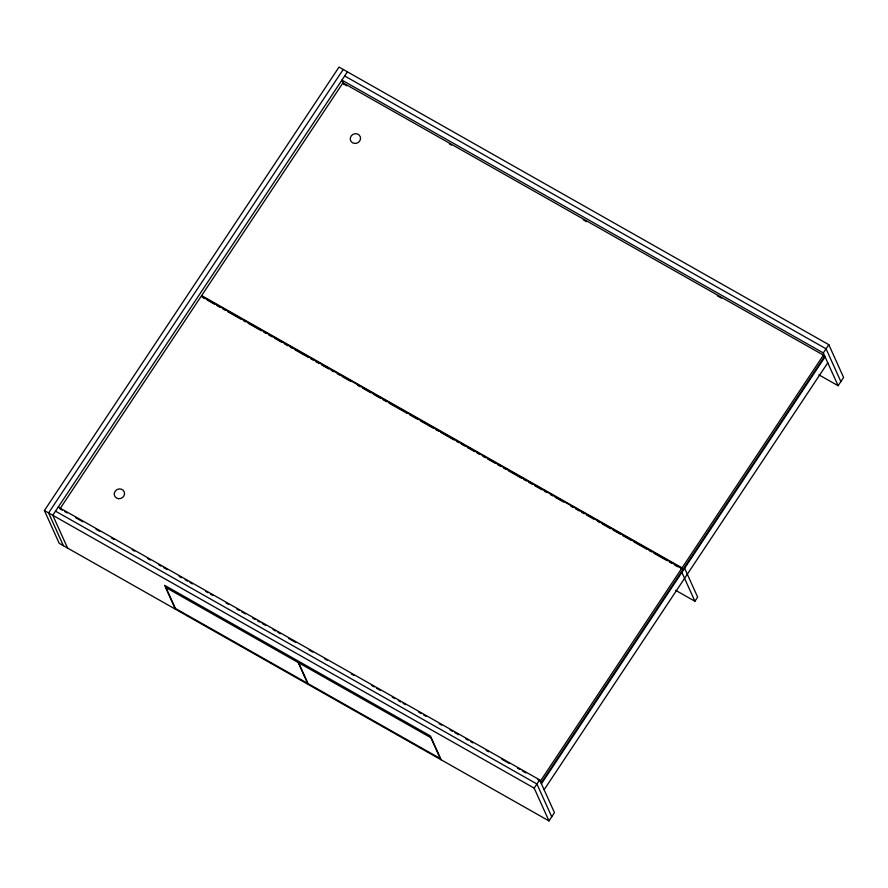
<?xml version="1.0" encoding="UTF-8"?>
<svg xmlns="http://www.w3.org/2000/svg" width="888" height="888" viewBox="0 0 888 888"><rect width="100%" height="100%" fill="white"/><g stroke="black" fill="none" stroke-linecap="round" stroke-linejoin="round"><path stroke-width="1.33" d="M58.264 507.037L539.66 779.875L554.467 812.653L548.973 820.912L59.196 543.323L44.4 510.545L339.027 67.088L828.804 344.677L843.6 377.456L838.117 385.714L818.814 374.78M343.212 69.464L48.596 512.92L63.392 545.698M347.408 71.839L52.781 515.295L67.588 548.074M204.817 298.69L202.409 297.325L201.632 295.593L342.979 82.828L823.42 355.122L824.208 356.865L682.85 569.619L680.441 568.253M548.973 820.912L534.176 788.122L539.66 779.875M838.117 385.714L823.309 352.936L828.804 344.677M681.751 568.353L682.539 570.096L541.181 782.85L540.392 781.118L681.751 568.353L201.31 296.059L59.962 508.824L62.36 510.189M682.85 569.619L682.062 567.887L823.42 355.122M541.436 783.793L825.085 356.854M544.122 789.754L827.771 362.815M675.613 590.309L694.916 601.254L697.657 597.125L684.626 568.264M344.666 75.968L826.051 348.806L840.858 381.585M823.309 352.936L341.924 80.098L343.623 83.883M343.689 84.027L346.831 85.803M449.372 143.923L451.47 145.11M583.338 219.847L586.48 221.623M717.315 295.771L721.5 298.146M201.632 295.593L682.062 567.887M207.226 300.055L214.452 304.151M216.861 305.516L220.468 307.559M222.877 308.924L225.286 310.289M227.694 311.655L240.948 319.169M243.345 320.535L245.754 321.9M248.163 323.265L261.416 330.769M263.825 332.134L266.233 333.5M268.642 334.865L272.25 336.907M274.658 338.273L281.885 342.368M284.293 343.734L287.901 345.776M290.309 347.141L292.718 348.507M295.127 349.872L308.369 357.387M310.778 358.752L313.187 360.106M315.595 361.471L319.214 363.525M321.623 364.89L328.838 368.986M331.246 370.351L333.655 371.717M337.274 373.759L339.682 375.125M342.091 376.49L350.516 381.263M357.742 385.359L360.151 386.724M362.559 388.089L370.984 392.873M373.393 394.239L380.619 398.324M383.028 399.689L386.635 401.742M389.044 403.108L407.104 413.342M409.512 414.707L417.948 419.48M420.357 420.845L433.599 428.36M436.008 429.725L438.417 431.091M440.825 432.445L454.068 439.96M456.476 441.325L458.885 442.69M461.294 444.056L464.901 446.098M467.31 447.463L474.536 451.559M476.945 452.924L479.354 454.29M482.961 456.332L485.37 457.697M487.778 459.063L495.005 463.159M497.413 464.524L501.032 466.577M503.441 467.932L505.849 469.297M508.258 470.662L521.5 478.177M523.909 479.542L526.318 480.908M528.726 482.273L532.334 484.315M534.743 485.681L541.969 489.776M544.377 491.142L546.786 492.507M550.394 494.549L552.802 495.915M555.211 497.28L563.636 502.064M570.862 506.149L573.271 507.514M575.679 508.88L579.298 510.933M581.707 512.298L584.115 513.664M586.524 515.029L593.739 519.125M597.358 521.167L599.766 522.533M602.175 523.898L610.6 528.671M613.009 530.036L620.235 534.132M622.643 535.497L631.068 540.27M633.477 541.636L646.719 549.15M649.128 550.516L651.537 551.881M653.945 553.246L667.199 560.75M669.608 562.115L672.005 563.48M674.414 564.846L678.032 566.888M64.769 511.555L67.177 512.92M75.613 517.693L82.839 521.789M96.082 529.292L99.689 531.346M111.733 538.161L114.141 539.527M132.201 549.772L134.61 551.137M147.852 558.641L150.261 560.006M158.697 564.779L161.105 566.144M163.514 567.51L167.122 569.563M179.165 576.379L181.574 577.744M185.181 579.797L187.59 581.163M189.999 582.528L192.407 583.893M205.65 591.397L208.058 592.762M210.467 594.128L212.876 595.493M226.118 602.996L228.527 604.362M236.963 609.135L239.372 610.5M241.78 611.865L245.388 613.919M252.614 618.015L255.023 619.38M257.431 620.745L259.84 622.111M262.249 623.476L265.856 625.518M273.082 629.614L275.491 630.98M277.9 632.345L280.308 633.71M288.733 638.483L295.959 642.579M309.202 650.083L312.82 652.136M324.864 658.963L327.272 660.328M351.348 673.97L353.757 675.335M371.817 685.569L374.225 686.935M376.634 688.3L380.253 690.353M392.285 697.169L394.694 698.534M398.312 700.588L400.721 701.953M403.13 703.318L405.539 704.684M418.781 712.187L421.19 713.552M423.598 714.918L426.007 716.283M439.249 723.787L441.658 725.152M450.083 729.936L452.492 731.301M454.9 732.667L458.519 734.709M465.734 738.805L468.143 740.17M470.551 741.536L472.96 742.901M486.213 750.404L488.622 751.77M501.864 759.273L509.09 763.369M517.515 768.153L519.924 769.508M522.333 770.873L525.94 772.926M537.984 779.753L540.392 781.118M55.522 511.166L536.918 783.993L551.726 816.782M44.4 510.545L534.176 788.122M681.884 572.394L694.916 601.254M441.203 759.828L430.436 735.986L164.591 585.314L175.358 609.157M298.168 662.504L165.967 587.567L175.391 608.435L307.592 683.36L298.168 662.504M430.858 737.695L298.657 662.77L308.069 683.638L440.27 758.563L430.858 737.695M118.559 498.679A5.217 4.84 -24.3 0 0 124.209 491.808A5.217 4.84 -24.3 0 0 115.396 490.92A5.217 4.84 -24.3 0 0 118.559 498.679M354.567 143.445A5.217 4.84 -24.3 0 0 360.217 136.574A5.217 4.84 -24.3 0 0 351.404 135.686A5.217 4.84 -24.3 0 0 354.567 143.445"/></g></svg>
